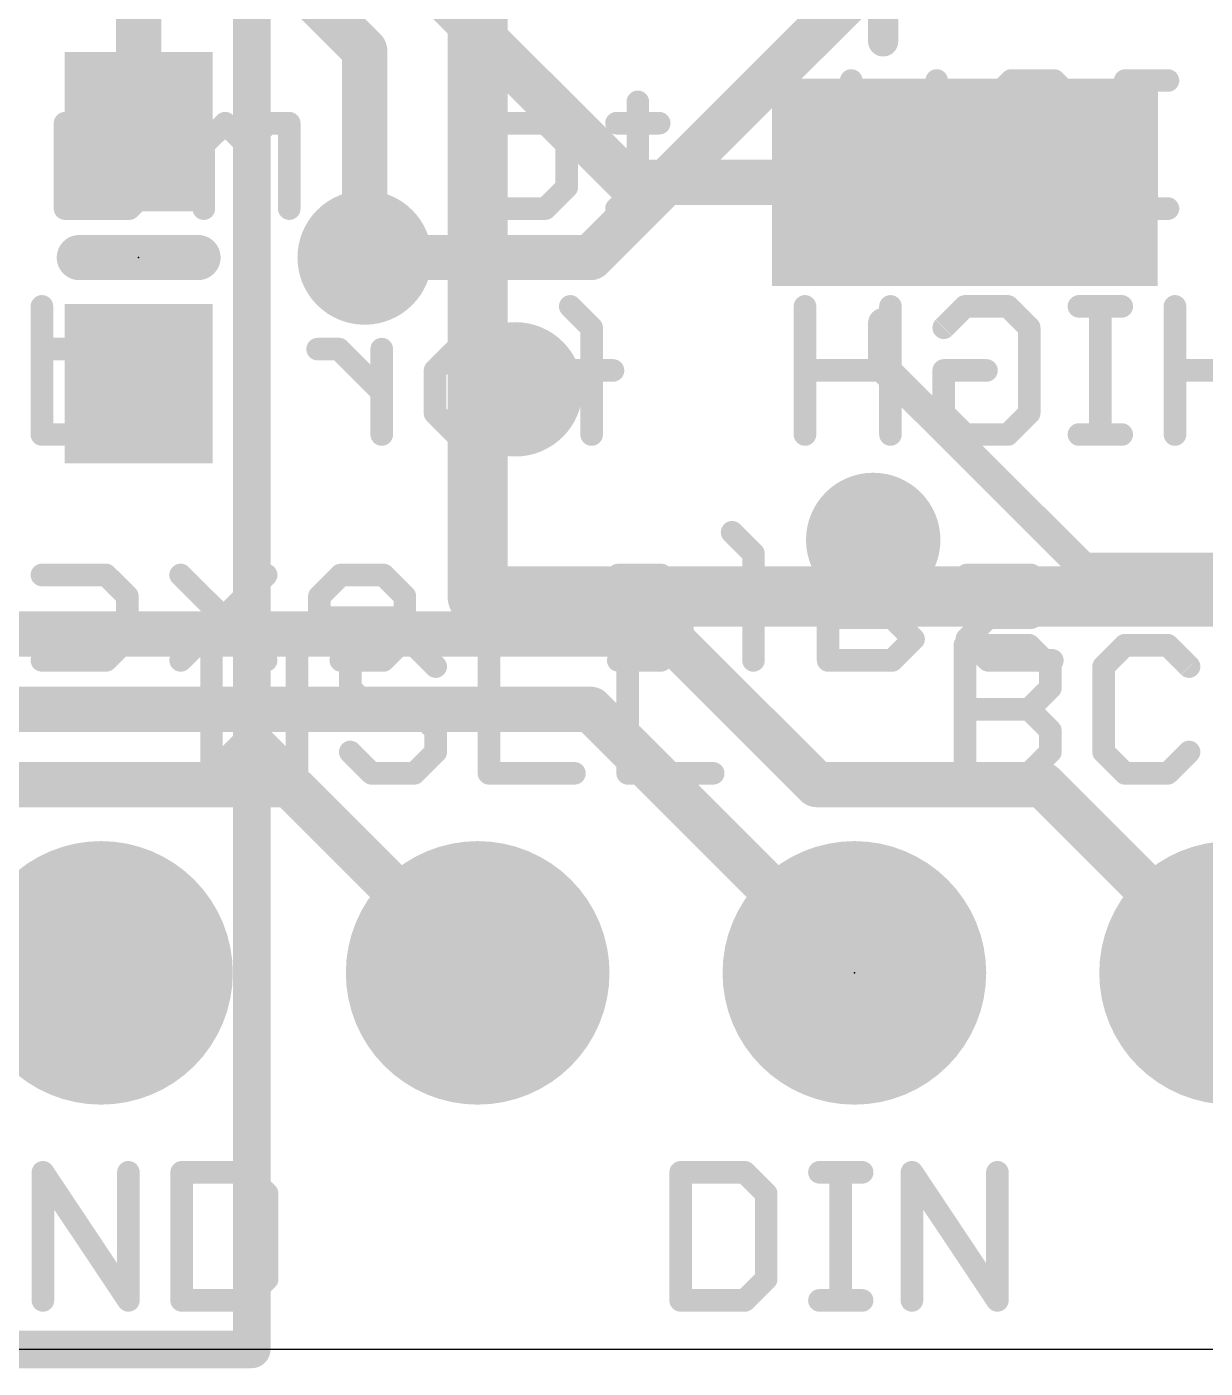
# Model space of a CAD drawing. Extents: x -0.1 to 38.3, y -0.1 to 25.5.
# Drawn here: x 12.2 to 20.15, y -0.13 to 8.92 of the extents above; entities that cross this region are included whole.
import ezdxf

# ---------------------------------------------------------------- set-up
doc = ezdxf.new("R2010")
doc.units = 0
for name, color, linetype in [('1', 12, 'CONTINUOUS'), ('16', 132, 'CONTINUOUS'), ('17', 110, 'CONTINUOUS'), ('18', 110, 'CONTINUOUS'), ('20', 53, 'CONTINUOUS'), ('21', 40, 'CONTINUOUS'), ('22', 6, 'CONTINUOUS'), ('23', 53, 'CONTINUOUS')]:
    doc.layers.add(name, color=color, linetype=linetype)

# ---------------------------------------------------------------- blocks, each defined once
blk = doc.blocks.new('RECT')
blk.add_solid([(-0.5, -0.5), (0.5, -0.5), (-0.5, 0.5), (0.5, 0.5)])
blk = doc.blocks.new('ROUNDP')
at = {"const_width": 0.5}
blk.add_lwpolyline([(0, -0.25, 1), (0, 0.25, 1), (0, -0.25)], format="xyb", dxfattribs=at)
blk = doc.blocks.new('ROUNDV')
at = {"const_width": 0.5}
blk.add_lwpolyline([(0, -0.25, 1), (0, 0.25, 1), (0, -0.25)], format="xyb", dxfattribs=at)

msp = doc.modelspace()

# ---------------------------------------------------------------- linework, layer by layer
at = {"layer": '1'}
for points, const_width in [([(13.716, 25.4), (13.716, 0)], 0.254), ([(15.24, 5.08), (15.24, 21.336)], 0.4064), ([(16.256, 7.874), (14.224, 9.906)], 0.3048), ([(13.716, 9.525), (14.478, 8.763)], 0.3048), ([(12.954, 8.216), (12.954, 9.398)], 0.3048), ([(14.478, 8.763), (14.478, 7.366)], 0.3048), ([(16.256, 7.874), (18.524, 7.874)], 0.3048), ([(38.1, 5.08), (15.24, 5.08)], 0.4064), ([(13.716, 0), (0, 0)], 0.254)]:
    msp.add_lwpolyline(points, dxfattribs=dict(at, const_width=const_width))
for points, const_width in [([(14.5542, 8.763, 1), (14.4018, 8.763)], 0.1524), ([(14.4241, 8.7091, 1), (14.5319, 8.8169)], 0.1524), ([(12.8778, 8.216, 1), (13.0302, 8.216)], 0.1524), ([(16.256, 7.9502, 1), (16.256, 7.7978)], 0.1524), ([(16.2021, 7.8201, 1), (16.3099, 7.9279)], 0.1524), ([(18.524, 7.7978, 1), (18.524, 7.9502)], 0.1524), ([(14.4018, 7.366, 1), (14.5542, 7.366)], 0.1524), ([(15.24, 5.1816, 1), (15.24, 4.9784)], 0.2032), ([(15.1384, 5.08, 1), (15.3416, 5.08)], 0.2032), ([(13.716, -0.0635, 1), (13.716, 0.0635)], 0.127), ([(13.6525, 0, 1), (13.7795, 0)], 0.127)]:
    msp.add_lwpolyline(points, format="xyb", dxfattribs=dict(at, const_width=const_width))
at = {"layer": '16'}
for points, const_width in [([(13.716, 25.4), (13.716, 0)], 0.254), ([(15.24, 5.08), (15.24, 21.336)], 0.4064), ([(16.002, 7.366), (17.78, 9.144)], 0.3048), ([(14.478, 7.366), (16.002, 7.366)], 0.3048), ([(38.1, 5.08), (15.24, 5.08)], 0.4064), ([(11.43, 4.826), (16.51, 4.826)], 0.3048), ([(16.51, 4.826), (17.526, 3.81)], 0.3048), ([(16.002, 4.318), (11.176, 4.318)], 0.3048), ([(17.78, 2.54), (16.002, 4.318)], 0.3048), ([(10.922, 3.81), (13.97, 3.81)], 0.3048), ([(13.97, 3.81), (15.24, 2.54)], 0.3048), ([(17.526, 3.81), (19.05, 3.81)], 0.3048), ([(19.05, 3.81), (20.32, 2.54)], 0.3048), ([(13.716, 0), (0, 0)], 0.254)]:
    msp.add_lwpolyline(points, dxfattribs=dict(at, const_width=const_width))
for points, const_width in [([(14.478, 7.4422, 1), (14.478, 7.2898)], 0.1524), ([(16.002, 7.2898, 1), (16.002, 7.4422)], 0.1524), ([(15.9481, 7.4199, 1), (16.0559, 7.3121)], 0.1524), ([(15.24, 5.1816, 1), (15.24, 4.9784)], 0.2032), ([(15.1384, 5.08, 1), (15.3416, 5.08)], 0.2032), ([(16.5639, 4.8799, 1), (16.4561, 4.7721)], 0.1524), ([(16.51, 4.7498, 1), (16.51, 4.9022)], 0.1524), ([(16.0559, 4.3719, 1), (15.9481, 4.2641)], 0.1524), ([(16.002, 4.2418, 1), (16.002, 4.3942)], 0.1524), ([(14.0239, 3.8639, 1), (13.9161, 3.7561)], 0.1524), ([(13.97, 3.7338, 1), (13.97, 3.8862)], 0.1524), ([(17.526, 3.8862, 1), (17.526, 3.7338)], 0.1524), ([(17.4721, 3.7561, 1), (17.5799, 3.8639)], 0.1524), ([(19.1039, 3.8639, 1), (18.9961, 3.7561)], 0.1524), ([(19.05, 3.7338, 1), (19.05, 3.8862)], 0.1524), ([(15.1861, 2.4861, 1), (15.2939, 2.5939)], 0.1524), ([(17.7261, 2.4861, 1), (17.8339, 2.5939)], 0.1524), ([(13.716, -0.0635, 1), (13.716, 0.0635)], 0.127), ([(13.6525, 0, 1), (13.7795, 0)], 0.127)]:
    msp.add_lwpolyline(points, format="xyb", dxfattribs=dict(at, const_width=const_width))
at = {"layer": '20'}
msp.add_line((35.56, 0), (2.54, 0), dxfattribs=at)
at = {"layer": '21'}
for points, const_width in [([(17.974, 8.824), (17.974, 9.124)], 0.2032), ([(12.554, 7.366), (13.354, 7.366)], 0.3048), ([(17.974, 6.624), (17.974, 6.924)], 0.2032), ([(19.324, 5.274), (17.974, 6.624)], 0.2032), ([(23.174, 5.274), (19.324, 5.274)], 0.2032), ([(13.4452, 4.7505), (13.4452, 3.8862)], 0.1524), ([(14.0214, 3.8862), (14.0214, 4.7505)], 0.1524), ([(14.5247, 4.7505), (14.3807, 4.6065)], 0.1524), ([(14.8129, 4.7505), (14.5247, 4.7505)], 0.1524), ([(14.9569, 4.6065), (14.8129, 4.7505)], 0.1524), ([(15.8924, 4.7505), (15.3162, 4.7505)], 0.1524), ([(15.3162, 4.7505), (15.3162, 3.8862)], 0.1524), ([(16.2517, 4.7505), (16.2517, 3.8862)], 0.1524), ([(18.5252, 3.8862), (18.5252, 4.7505)], 0.1524), ([(18.5252, 4.7505), (18.9573, 4.7505)], 0.1524), ([(18.9573, 4.7505), (19.1014, 4.6065)], 0.1524), ([(19.6047, 4.7505), (19.4607, 4.6065)], 0.1524), ([(19.8928, 4.7505), (19.6047, 4.7505)], 0.1524), ([(20.0369, 4.6065), (19.8928, 4.7505)], 0.1524), ([(14.3807, 4.6065), (14.3807, 4.4624)], 0.1524), ([(19.1014, 4.6065), (19.1014, 4.4624)], 0.1524), ([(19.4607, 4.6065), (19.4607, 4.0303)], 0.1524), ([(14.3807, 4.4624), (14.5247, 4.3184)], 0.1524), ([(19.1014, 4.4624), (18.9573, 4.3184)], 0.1524), ([(14.5247, 4.3184), (14.8129, 4.3184)], 0.1524), ([(14.8129, 4.3184), (14.9569, 4.1743)], 0.1524), ([(15.3162, 4.3184), (15.6043, 4.3184)], 0.1524), ([(18.5252, 4.3184), (18.9573, 4.3184)], 0.1524), ([(18.9573, 4.3184), (19.1014, 4.1743)], 0.1524), ([(13.4452, 3.8862), (13.7333, 4.1743)], 0.1524), ([(13.7333, 4.1743), (14.0214, 3.8862)], 0.1524), ([(14.9569, 4.1743), (14.9569, 4.0303)], 0.1524), ([(19.1014, 4.1743), (19.1014, 4.0303)], 0.1524), ([(14.5247, 3.8862), (14.3807, 4.0303)], 0.1524), ([(14.9569, 4.0303), (14.8129, 3.8862)], 0.1524), ([(19.1014, 4.0303), (18.9573, 3.8862)], 0.1524), ([(19.4607, 4.0303), (19.6047, 3.8862)], 0.1524), ([(19.8928, 3.8862), (20.0369, 4.0303)], 0.1524), ([(14.8129, 3.8862), (14.5247, 3.8862)], 0.1524), ([(15.3162, 3.8862), (15.8924, 3.8862)], 0.1524), ([(16.2517, 3.8862), (16.8279, 3.8862)], 0.1524), ([(18.9573, 3.8862), (18.5252, 3.8862)], 0.1524), ([(19.6047, 3.8862), (19.8928, 3.8862)], 0.1524), ([(12.3084, 0.3302), (12.3084, 1.1945)], 0.1524), ([(12.3084, 1.1945), (12.8847, 0.3302)], 0.1524), ([(12.8847, 0.3302), (12.8847, 1.1945)], 0.1524), ([(13.244, 1.1945), (13.244, 0.3302)], 0.1524), ([(13.6761, 1.1945), (13.244, 1.1945)], 0.1524), ([(13.8202, 1.0505), (13.6761, 1.1945)], 0.1524), ([(16.6088, 1.1945), (16.6088, 0.3302)], 0.1524), ([(17.041, 1.1945), (16.6088, 1.1945)], 0.1524), ([(17.1851, 1.0505), (17.041, 1.1945)], 0.1524), ([(17.5444, 1.1945), (17.8325, 1.1945)], 0.1524), ([(17.6884, 0.3302), (17.6884, 1.1945)], 0.1524), ([(18.168, 0.3302), (18.168, 1.1945)], 0.1524), ([(18.168, 1.1945), (18.7443, 0.3302)], 0.1524), ([(18.7443, 0.3302), (18.7443, 1.1945)], 0.1524), ([(13.8202, 0.4743), (13.8202, 1.0505)], 0.1524), ([(17.1851, 0.4743), (17.1851, 1.0505)], 0.1524), ([(13.6761, 0.3302), (13.8202, 0.4743)], 0.1524), ([(17.041, 0.3302), (17.1851, 0.4743)], 0.1524), ([(13.244, 0.3302), (13.6761, 0.3302)], 0.1524), ([(16.6088, 0.3302), (17.041, 0.3302)], 0.1524), ([(17.5444, 0.3302), (17.8325, 0.3302)], 0.1524)]:
    msp.add_lwpolyline(points, dxfattribs=dict(at, const_width=const_width))
for points, const_width in [([(17.9232, 8.824, 1), (18.0248, 8.824)], 0.1016), ([(12.554, 7.4422, 1), (12.554, 7.2898)], 0.1524), ([(13.354, 7.2898, 1), (13.354, 7.4422)], 0.1524), ([(18.0248, 6.924, 1), (17.9232, 6.924)], 0.1016), ([(18.0099, 6.6599, 1), (17.9381, 6.5881)], 0.1016), ([(17.9232, 6.624, 1), (18.0248, 6.624)], 0.1016), ([(19.324, 5.3248, 1), (19.324, 5.2232)], 0.1016), ([(19.2881, 5.2381, 1), (19.3599, 5.3099)], 0.1016), ([(13.4833, 4.7505, 1), (13.4071, 4.7505)], 0.0762), ([(14.0595, 4.7505, 1), (13.9833, 4.7505)], 0.0762), ([(14.5247, 4.7886, 1), (14.5247, 4.7124)], 0.0762), ([(14.5517, 4.7236, 1), (14.4978, 4.7775)], 0.0762), ([(14.8398, 4.7775, 1), (14.7859, 4.7236)], 0.0762), ([(14.8129, 4.7124, 1), (14.8129, 4.7886)], 0.0762), ([(15.3162, 4.7886, 1), (15.3162, 4.7124)], 0.0762), ([(15.3543, 4.7505, 1), (15.2781, 4.7505)], 0.0762), ([(15.8924, 4.7124, 1), (15.8924, 4.7886)], 0.0762), ([(16.2898, 4.7505, 1), (16.2136, 4.7505)], 0.0762), ([(18.5633, 4.7505, 1), (18.4871, 4.7505)], 0.0762), ([(18.5252, 4.7886, 1), (18.5252, 4.7124)], 0.0762), ([(18.9843, 4.7775, 1), (18.9304, 4.7236)], 0.0762), ([(18.9573, 4.7124, 1), (18.9573, 4.7886)], 0.0762), ([(19.6047, 4.7886, 1), (19.6047, 4.7124)], 0.0762), ([(19.6317, 4.7236, 1), (19.5778, 4.7775)], 0.0762), ([(19.9198, 4.7775, 1), (19.8659, 4.7236)], 0.0762), ([(19.8928, 4.7124, 1), (19.8928, 4.7886)], 0.0762), ([(14.3537, 4.6334, 1), (14.4076, 4.5795)], 0.0762), ([(14.4188, 4.6065, 1), (14.3426, 4.6065)], 0.0762), ([(14.93, 4.5795, 1), (14.9838, 4.6334)], 0.0762), ([(19.1395, 4.6065, 1), (19.0633, 4.6065)], 0.0762), ([(19.0744, 4.5795, 1), (19.1283, 4.6334)], 0.0762), ([(19.4337, 4.6334, 1), (19.4876, 4.5795)], 0.0762), ([(19.4988, 4.6065, 1), (19.4226, 4.6065)], 0.0762), ([(20.01, 4.5795, 1), (20.0638, 4.6334)], 0.0762), ([(14.4076, 4.4894, 1), (14.3537, 4.4355)], 0.0762), ([(19.1283, 4.4355, 1), (19.0744, 4.4894)], 0.0762), ([(14.3426, 4.4624, 1), (14.4188, 4.4624)], 0.0762), ([(19.0633, 4.4624, 1), (19.1395, 4.4624)], 0.0762), ([(14.5247, 4.3565, 1), (14.5247, 4.2803)], 0.0762), ([(14.4978, 4.2914, 1), (14.5517, 4.3453)], 0.0762), ([(14.8398, 4.3453, 1), (14.7859, 4.2914)], 0.0762), ([(14.8129, 4.2803, 1), (14.8129, 4.3565)], 0.0762), ([(15.3162, 4.3565, 1), (15.3162, 4.2803)], 0.0762), ([(15.6043, 4.2803, 1), (15.6043, 4.3565)], 0.0762), ([(18.5252, 4.3565, 1), (18.5252, 4.2803)], 0.0762), ([(18.9843, 4.3453, 1), (18.9304, 4.2914)], 0.0762), ([(18.9304, 4.3453, 1), (18.9843, 4.2914)], 0.0762), ([(18.9573, 4.2803, 1), (18.9573, 4.3565)], 0.0762), ([(13.7602, 4.2013, 1), (13.7063, 4.1474)], 0.0762), ([(13.7602, 4.1474, 1), (13.7063, 4.2013)], 0.0762), ([(14.995, 4.1743, 1), (14.9188, 4.1743)], 0.0762), ([(14.93, 4.1474, 1), (14.9838, 4.2013)], 0.0762), ([(19.1395, 4.1743, 1), (19.0633, 4.1743)], 0.0762), ([(19.0744, 4.1474, 1), (19.1283, 4.2013)], 0.0762), ([(14.4076, 4.0572, 1), (14.3537, 4.0033)], 0.0762), ([(14.9838, 4.0033, 1), (14.93, 4.0572)], 0.0762), ([(19.1283, 4.0033, 1), (19.0744, 4.0572)], 0.0762), ([(19.4876, 4.0572, 1), (19.4337, 4.0033)], 0.0762), ([(20.0638, 4.0033, 1), (20.01, 4.0572)], 0.0762), ([(14.9188, 4.0303, 1), (14.995, 4.0303)], 0.0762), ([(19.0633, 4.0303, 1), (19.1395, 4.0303)], 0.0762), ([(19.4226, 4.0303, 1), (19.4988, 4.0303)], 0.0762), ([(13.4182, 3.9131, 1), (13.4721, 3.8593)], 0.0762), ([(13.4071, 3.8862, 1), (13.4833, 3.8862)], 0.0762), ([(13.9833, 3.8862, 1), (14.0595, 3.8862)], 0.0762), ([(13.9944, 3.8593, 1), (14.0483, 3.9131)], 0.0762), ([(14.5247, 3.9243, 1), (14.5247, 3.8481)], 0.0762), ([(14.4978, 3.8593, 1), (14.5517, 3.9131)], 0.0762), ([(14.7859, 3.9131, 1), (14.8398, 3.8593)], 0.0762), ([(14.8129, 3.8481, 1), (14.8129, 3.9243)], 0.0762), ([(15.3162, 3.9243, 1), (15.3162, 3.8481)], 0.0762), ([(15.2781, 3.8862, 1), (15.3543, 3.8862)], 0.0762), ([(15.8924, 3.8481, 1), (15.8924, 3.9243)], 0.0762), ([(16.2517, 3.9243, 1), (16.2517, 3.8481)], 0.0762), ([(16.2136, 3.8862, 1), (16.2898, 3.8862)], 0.0762), ([(16.8279, 3.8481, 1), (16.8279, 3.9243)], 0.0762), ([(18.5252, 3.9243, 1), (18.5252, 3.8481)], 0.0762), ([(18.4871, 3.8862, 1), (18.5633, 3.8862)], 0.0762), ([(18.9304, 3.9131, 1), (18.9843, 3.8593)], 0.0762), ([(18.9573, 3.8481, 1), (18.9573, 3.9243)], 0.0762), ([(19.6047, 3.9243, 1), (19.6047, 3.8481)], 0.0762), ([(19.5778, 3.8593, 1), (19.6317, 3.9131)], 0.0762), ([(19.8659, 3.9131, 1), (19.9198, 3.8593)], 0.0762), ([(19.8928, 3.8481, 1), (19.8928, 3.9243)], 0.0762), ([(12.3401, 1.2157, 1), (12.2767, 1.1734)], 0.0762), ([(12.3465, 1.1945, 1), (12.2703, 1.1945)], 0.0762), ([(12.9228, 1.1945, 1), (12.8466, 1.1945)], 0.0762), ([(13.2821, 1.1945, 1), (13.2059, 1.1945)], 0.0762), ([(13.244, 1.2326, 1), (13.244, 1.1564)], 0.0762), ([(13.7031, 1.2215, 1), (13.6492, 1.1676)], 0.0762), ([(13.6761, 1.1564, 1), (13.6761, 1.2326)], 0.0762), ([(16.6469, 1.1945, 1), (16.5707, 1.1945)], 0.0762), ([(16.6088, 1.2326, 1), (16.6088, 1.1564)], 0.0762), ([(17.068, 1.2215, 1), (17.0141, 1.1676)], 0.0762), ([(17.041, 1.1564, 1), (17.041, 1.2326)], 0.0762), ([(17.5444, 1.2326, 1), (17.5444, 1.1564)], 0.0762), ([(17.7265, 1.1945, 1), (17.6503, 1.1945)], 0.0762), ([(17.8325, 1.1564, 1), (17.8325, 1.2326)], 0.0762), ([(18.1997, 1.2157, 1), (18.1363, 1.1734)], 0.0762), ([(18.2061, 1.1945, 1), (18.1299, 1.1945)], 0.0762), ([(18.7824, 1.1945, 1), (18.7062, 1.1945)], 0.0762), ([(13.8583, 1.0505, 1), (13.7821, 1.0505)], 0.0762), ([(13.7932, 1.0235, 1), (13.8471, 1.0774)], 0.0762), ([(17.2232, 1.0505, 1), (17.147, 1.0505)], 0.0762), ([(17.1581, 1.0235, 1), (17.212, 1.0774)], 0.0762), ([(13.8471, 0.4473, 1), (13.7932, 0.5012)], 0.0762), ([(17.212, 0.4473, 1), (17.1581, 0.5012)], 0.0762), ([(13.7821, 0.4743, 1), (13.8583, 0.4743)], 0.0762), ([(17.147, 0.4743, 1), (17.2232, 0.4743)], 0.0762), ([(12.2703, 0.3302, 1), (12.3465, 0.3302)], 0.0762), ([(12.8466, 0.3302, 1), (12.9228, 0.3302)], 0.0762), ([(12.853, 0.3091, 1), (12.9164, 0.3513)], 0.0762), ([(13.244, 0.3683, 1), (13.244, 0.2921)], 0.0762), ([(13.2059, 0.3302, 1), (13.2821, 0.3302)], 0.0762), ([(13.6492, 0.3571, 1), (13.7031, 0.3033)], 0.0762), ([(13.6761, 0.2921, 1), (13.6761, 0.3683)], 0.0762), ([(16.6088, 0.3683, 1), (16.6088, 0.2921)], 0.0762), ([(16.5707, 0.3302, 1), (16.6469, 0.3302)], 0.0762), ([(17.0141, 0.3571, 1), (17.068, 0.3033)], 0.0762), ([(17.041, 0.2921, 1), (17.041, 0.3683)], 0.0762), ([(17.5444, 0.3683, 1), (17.5444, 0.2921)], 0.0762), ([(17.6503, 0.3302, 1), (17.7265, 0.3302)], 0.0762), ([(17.8325, 0.2921, 1), (17.8325, 0.3683)], 0.0762), ([(18.1299, 0.3302, 1), (18.2061, 0.3302)], 0.0762), ([(18.7062, 0.3302, 1), (18.7824, 0.3302)], 0.0762), ([(18.7126, 0.3091, 1), (18.776, 0.3513)], 0.0762)]:
    msp.add_lwpolyline(points, format="xyb", dxfattribs=dict(at, const_width=const_width))
at = {"layer": '22', "const_width": 0.1524}
for points in [[(17.7589, 8.5605), (17.7589, 7.6962)], [(18.3351, 7.6962), (18.3351, 8.5605)], [(18.6944, 8.4165), (18.8384, 8.5605)], [(18.8384, 8.5605), (19.1266, 8.5605)], [(19.1266, 8.5605), (19.2706, 8.4165)], [(19.8943, 8.5605), (19.6062, 8.5605)], [(19.7502, 7.6962), (19.7502, 8.5605)], [(16.32, 8.4165), (16.32, 7.8403)], [(19.2706, 8.4165), (19.2706, 7.8403)], [(12.4576, 7.6962), (12.4576, 8.2724)], [(13.0338, 8.2724), (13.0338, 7.8403)], [(13.5372, 8.2724), (13.3931, 8.1284)], [(13.6812, 8.1284), (13.5372, 8.2724)], [(13.8253, 8.2724), (13.6812, 8.1284)], [(13.9693, 8.2724), (13.8253, 8.2724)], [(13.9693, 7.6962), (13.9693, 8.2724)], [(15.2642, 8.1284), (15.4082, 8.2724)], [(15.4082, 8.2724), (15.6963, 8.2724)], [(15.6963, 8.2724), (15.8404, 8.1284)], [(16.4641, 8.2724), (16.1759, 8.2724)], [(13.3931, 8.1284), (13.3931, 7.6962)], [(13.6812, 8.1284), (13.6812, 7.6962)], [(15.2642, 7.8403), (15.2642, 8.1284)], [(15.8404, 8.1284), (15.8404, 7.8403)], [(18.3351, 8.1284), (17.7589, 8.1284)], [(18.6944, 7.8403), (18.6944, 8.1284)], [(18.6944, 8.1284), (18.9825, 8.1284)], [(13.0338, 7.8403), (12.8898, 7.6962)], [(15.4082, 7.6962), (15.2642, 7.8403)], [(15.8404, 7.8403), (15.6963, 7.6962)], [(16.32, 7.8403), (16.1759, 7.6962)], [(18.8384, 7.6962), (18.6944, 7.8403)], [(19.2706, 7.8403), (19.1266, 7.6962)], [(12.8898, 7.6962), (12.4576, 7.6962)], [(15.6963, 7.6962), (15.4082, 7.6962)], [(19.1266, 7.6962), (18.8384, 7.6962)], [(19.8943, 7.6962), (19.6062, 7.6962)], [(12.3017, 7.0365), (12.3017, 6.1722)], [(16.0082, 6.8925), (15.8641, 7.0365)], [(17.447, 7.0365), (17.447, 6.1722)], [(18.0233, 6.1722), (18.0233, 7.0365)], [(18.3826, 6.8925), (18.5266, 7.0365)], [(18.5266, 7.0365), (18.8147, 7.0365)], [(18.8147, 7.0365), (18.9588, 6.8925)], [(19.5825, 7.0365), (19.2943, 7.0365)], [(19.4384, 6.1722), (19.4384, 7.0365)], [(19.9417, 7.0365), (19.9417, 6.1722)], [(16.0082, 6.1722), (16.0082, 6.8925)], [(18.9588, 6.8925), (18.9588, 6.3163)], [(12.7339, 6.7484), (12.3017, 6.7484)], [(12.8779, 6.6044), (12.7339, 6.7484)], [(14.3049, 6.7484), (14.1609, 6.7484)], [(14.593, 6.4603), (14.3049, 6.7484)], [(14.593, 6.1722), (14.593, 6.7484)], [(14.9523, 6.6044), (15.0964, 6.7484)], [(15.0964, 6.7484), (15.3845, 6.7484)], [(15.3845, 6.7484), (15.5285, 6.6044)], [(12.8779, 6.3163), (12.8779, 6.6044)], [(14.9523, 6.3163), (14.9523, 6.6044)], [(15.5285, 6.6044), (15.5285, 6.3163)], [(16.1522, 6.6044), (15.8641, 6.6044)], [(18.0233, 6.6044), (17.447, 6.6044)], [(18.3826, 6.3163), (18.3826, 6.6044)], [(18.3826, 6.6044), (18.6707, 6.6044)], [(20.518, 6.6044), (19.9417, 6.6044)], [(12.7339, 6.1722), (12.8779, 6.3163)], [(15.0964, 6.1722), (14.9523, 6.3163)], [(15.5285, 6.3163), (15.3845, 6.1722)], [(18.5266, 6.1722), (18.3826, 6.3163)], [(18.9588, 6.3163), (18.8147, 6.1722)], [(12.3017, 6.1722), (12.7339, 6.1722)], [(15.3845, 6.1722), (15.0964, 6.1722)], [(18.8147, 6.1722), (18.5266, 6.1722)], [(19.5825, 6.1722), (19.2943, 6.1722)], [(17.0996, 5.3685), (16.9555, 5.5125)], [(17.0996, 4.6482), (17.0996, 5.3685)], [(12.3017, 5.2244), (12.7338, 5.2244)], [(12.7338, 5.2244), (12.8779, 5.0804)], [(13.8134, 5.2244), (13.2372, 4.6482)], [(13.8134, 4.6482), (13.2372, 5.2244)], [(14.3168, 5.2244), (14.1727, 5.0804)], [(14.6049, 5.2244), (14.3168, 5.2244)], [(14.7489, 5.0804), (14.6049, 5.2244)], [(16.1878, 5.2244), (16.0438, 5.0804)], [(16.4759, 5.2244), (16.1878, 5.2244)], [(16.62, 5.0804), (16.4759, 5.2244)], [(17.747, 5.2244), (17.6029, 5.0804)], [(18.0351, 5.2244), (17.747, 5.2244)], [(18.9706, 5.2244), (18.5385, 5.2244)], [(19.1147, 5.0804), (18.9706, 5.2244)], [(12.8779, 5.0804), (12.8779, 4.7923)], [(14.1727, 5.0804), (14.1727, 4.9363)], [(14.7489, 4.7923), (14.7489, 5.0804)], [(16.0438, 5.0804), (16.0438, 4.9363)], [(16.62, 4.7923), (16.62, 5.0804)], [(17.2437, 5.0804), (16.9555, 5.0804)], [(17.6029, 5.0804), (17.6029, 4.6482)], [(18.9706, 4.9363), (19.1147, 5.0804)], [(14.1727, 4.9363), (14.7489, 4.9363)], [(16.0438, 4.9363), (16.62, 4.9363)], [(18.0351, 4.9363), (17.6029, 4.9363)], [(18.1792, 4.7923), (18.0351, 4.9363)], [(18.5385, 4.7923), (18.6825, 4.9363)], [(18.6825, 4.9363), (18.9706, 4.9363)], [(12.8779, 4.7923), (12.7338, 4.6482)], [(14.6049, 4.6482), (14.7489, 4.7923)], [(16.4759, 4.6482), (16.62, 4.7923)], [(18.0351, 4.6482), (18.1792, 4.7923)], [(18.6825, 4.6482), (18.5385, 4.7923)], [(12.7338, 4.6482), (12.3017, 4.6482)], [(14.3168, 4.6482), (14.6049, 4.6482)], [(16.1878, 4.6482), (16.4759, 4.6482)], [(17.6029, 4.6482), (18.0351, 4.6482)], [(19.1147, 4.6482), (18.6825, 4.6482)]]:
    msp.add_lwpolyline(points, dxfattribs=at)
at = {"layer": '22', "const_width": 0.0762}
for points in [[(17.797, 8.5605, 1), (17.7208, 8.5605)], [(18.3732, 8.5605, 1), (18.297, 8.5605)], [(18.8384, 8.5986, 1), (18.8384, 8.5224)], [(18.8654, 8.5336, 1), (18.8115, 8.5875)], [(19.1535, 8.5875, 1), (19.0996, 8.5336)], [(19.1266, 8.5224, 1), (19.1266, 8.5986)], [(19.6062, 8.5986, 1), (19.6062, 8.5224)], [(19.7883, 8.5605, 1), (19.7121, 8.5605)], [(19.8943, 8.5224, 1), (19.8943, 8.5986)], [(16.3581, 8.4165, 1), (16.2819, 8.4165)], [(18.6674, 8.4434, 1), (18.7213, 8.3895)], [(19.3087, 8.4165, 1), (19.2325, 8.4165)], [(19.2437, 8.3895, 1), (19.2976, 8.4434)], [(12.4957, 8.2724, 1), (12.4195, 8.2724)], [(13.0719, 8.2724, 1), (12.9957, 8.2724)], [(13.5641, 8.2994, 1), (13.5102, 8.2455)], [(13.5641, 8.2455, 1), (13.5102, 8.2994)], [(13.8253, 8.3105, 1), (13.8253, 8.2343)], [(13.8522, 8.2455, 1), (13.7983, 8.2994)], [(14.0074, 8.2724, 1), (13.9312, 8.2724)], [(13.9693, 8.2343, 1), (13.9693, 8.3105)], [(15.4082, 8.3105, 1), (15.4082, 8.2343)], [(15.4352, 8.2455, 1), (15.3813, 8.2994)], [(15.7233, 8.2994, 1), (15.6694, 8.2455)], [(15.6963, 8.2343, 1), (15.6963, 8.3105)], [(16.1759, 8.3105, 1), (16.1759, 8.2343)], [(16.4641, 8.2343, 1), (16.4641, 8.3105)], [(13.4312, 8.1284, 1), (13.355, 8.1284)], [(13.3662, 8.1553, 1), (13.4201, 8.1014)], [(13.7193, 8.1284, 1), (13.6431, 8.1284)], [(13.6543, 8.1553, 1), (13.7082, 8.1014)], [(13.6543, 8.1014, 1), (13.7082, 8.1553)], [(15.2372, 8.1553, 1), (15.2911, 8.1014)], [(15.3023, 8.1284, 1), (15.2261, 8.1284)], [(15.8785, 8.1284, 1), (15.8023, 8.1284)], [(15.8134, 8.1014, 1), (15.8673, 8.1553)], [(17.7589, 8.1665, 1), (17.7589, 8.0903)], [(18.3351, 8.0903, 1), (18.3351, 8.1665)], [(18.7325, 8.1284, 1), (18.6563, 8.1284)], [(18.6944, 8.1665, 1), (18.6944, 8.0903)], [(18.9825, 8.0903, 1), (18.9825, 8.1665)], [(12.9957, 7.8403, 1), (13.0719, 7.8403)], [(13.0608, 7.8133, 1), (13.0069, 7.8672)], [(15.2911, 7.8672, 1), (15.2372, 7.8133)], [(15.2261, 7.8403, 1), (15.3023, 7.8403)], [(15.8023, 7.8403, 1), (15.8785, 7.8403)], [(15.8673, 7.8133, 1), (15.8134, 7.8672)], [(16.2819, 7.8403, 1), (16.3581, 7.8403)], [(16.3469, 7.8133, 1), (16.2931, 7.8672)], [(18.7213, 7.8672, 1), (18.6674, 7.8133)], [(18.6563, 7.8403, 1), (18.7325, 7.8403)], [(19.2325, 7.8403, 1), (19.3087, 7.8403)], [(19.2976, 7.8133, 1), (19.2437, 7.8672)], [(12.4576, 7.7343, 1), (12.4576, 7.6581)], [(12.4195, 7.6962, 1), (12.4957, 7.6962)], [(12.8628, 7.7231, 1), (12.9167, 7.6693)], [(12.8898, 7.6581, 1), (12.8898, 7.7343)], [(13.355, 7.6962, 1), (13.4312, 7.6962)], [(13.6431, 7.6962, 1), (13.7193, 7.6962)], [(13.9312, 7.6962, 1), (14.0074, 7.6962)], [(15.4082, 7.7343, 1), (15.4082, 7.6581)], [(15.3813, 7.6693, 1), (15.4352, 7.7231)], [(15.6694, 7.7231, 1), (15.7233, 7.6693)], [(15.6963, 7.6581, 1), (15.6963, 7.7343)], [(16.149, 7.7231, 1), (16.2029, 7.6693)], [(17.7208, 7.6962, 1), (17.797, 7.6962)], [(18.297, 7.6962, 1), (18.3732, 7.6962)], [(18.8384, 7.7343, 1), (18.8384, 7.6581)], [(18.8115, 7.6693, 1), (18.8654, 7.7231)], [(19.0996, 7.7231, 1), (19.1535, 7.6693)], [(19.1266, 7.6581, 1), (19.1266, 7.7343)], [(19.6062, 7.7343, 1), (19.6062, 7.6581)], [(19.7121, 7.6962, 1), (19.7883, 7.6962)], [(19.8943, 7.6581, 1), (19.8943, 7.7343)], [(12.3398, 7.0365, 1), (12.2636, 7.0365)], [(15.891, 7.0635, 1), (15.8372, 7.0096)], [(17.4851, 7.0365, 1), (17.4089, 7.0365)], [(18.0614, 7.0365, 1), (17.9852, 7.0365)], [(18.5266, 7.0746, 1), (18.5266, 6.9984)], [(18.5535, 7.0096, 1), (18.4997, 7.0635)], [(18.8417, 7.0635, 1), (18.7878, 7.0096)], [(18.8147, 6.9984, 1), (18.8147, 7.0746)], [(19.2943, 7.0746, 1), (19.2943, 6.9984)], [(19.4765, 7.0365, 1), (19.4003, 7.0365)], [(19.5825, 6.9984, 1), (19.5825, 7.0746)], [(19.9798, 7.0365, 1), (19.9036, 7.0365)], [(16.0463, 6.8925, 1), (15.9701, 6.8925)], [(18.9969, 6.8925, 1), (18.9207, 6.8925)], [(15.9812, 6.8655, 1), (16.0351, 6.9194)], [(18.3556, 6.9194, 1), (18.4095, 6.8655)], [(18.9318, 6.8655, 1), (18.9857, 6.9194)], [(12.3017, 6.7865, 1), (12.3017, 6.7103)], [(12.7608, 6.7754, 1), (12.7069, 6.7215)], [(12.7339, 6.7103, 1), (12.7339, 6.7865)], [(14.1609, 6.7865, 1), (14.1609, 6.7103)], [(14.3319, 6.7754, 1), (14.278, 6.7215)], [(14.3049, 6.7103, 1), (14.3049, 6.7865)], [(14.6311, 6.7484, 1), (14.5549, 6.7484)], [(15.0964, 6.7865, 1), (15.0964, 6.7103)], [(15.1233, 6.7215, 1), (15.0694, 6.7754)], [(15.4114, 6.7754, 1), (15.3575, 6.7215)], [(15.3845, 6.7103, 1), (15.3845, 6.7865)], [(12.916, 6.6044, 1), (12.8398, 6.6044)], [(12.851, 6.5774, 1), (12.9048, 6.6313)], [(14.9904, 6.6044, 1), (14.9142, 6.6044)], [(14.9254, 6.6313, 1), (14.9793, 6.5774)], [(15.5666, 6.6044, 1), (15.4904, 6.6044)], [(15.5016, 6.5774, 1), (15.5555, 6.6313)], [(15.8641, 6.6425, 1), (15.8641, 6.5663)], [(16.1522, 6.5663, 1), (16.1522, 6.6425)], [(17.447, 6.6425, 1), (17.447, 6.5663)], [(18.0233, 6.5663, 1), (18.0233, 6.6425)], [(18.4207, 6.6044, 1), (18.3445, 6.6044)], [(18.3826, 6.6425, 1), (18.3826, 6.5663)], [(18.6707, 6.5663, 1), (18.6707, 6.6425)], [(19.9417, 6.6425, 1), (19.9417, 6.5663)], [(14.5661, 6.4334, 1), (14.62, 6.4873)], [(12.8398, 6.3163, 1), (12.916, 6.3163)], [(12.9048, 6.2893, 1), (12.851, 6.3432)], [(14.9793, 6.3432, 1), (14.9254, 6.2893)], [(14.9142, 6.3163, 1), (14.9904, 6.3163)], [(15.4904, 6.3163, 1), (15.5666, 6.3163)], [(15.5555, 6.2893, 1), (15.5016, 6.3432)], [(18.4095, 6.3432, 1), (18.3556, 6.2893)], [(18.3445, 6.3163, 1), (18.4207, 6.3163)], [(18.9207, 6.3163, 1), (18.9969, 6.3163)], [(18.9857, 6.2893, 1), (18.9318, 6.3432)], [(12.3017, 6.2103, 1), (12.3017, 6.1341)], [(12.7339, 6.1341, 1), (12.7339, 6.2103)], [(15.0964, 6.2103, 1), (15.0964, 6.1341)], [(15.3845, 6.1341, 1), (15.3845, 6.2103)], [(18.5266, 6.2103, 1), (18.5266, 6.1341)], [(18.8147, 6.1341, 1), (18.8147, 6.2103)], [(19.2943, 6.2103, 1), (19.2943, 6.1341)], [(19.5825, 6.1341, 1), (19.5825, 6.2103)], [(12.2636, 6.1722, 1), (12.3398, 6.1722)], [(12.7069, 6.1991, 1), (12.7608, 6.1453)], [(14.5549, 6.1722, 1), (14.6311, 6.1722)], [(15.0694, 6.1453, 1), (15.1233, 6.1991)], [(15.3575, 6.1991, 1), (15.4114, 6.1453)], [(15.9701, 6.1722, 1), (16.0463, 6.1722)], [(17.4089, 6.1722, 1), (17.4851, 6.1722)], [(17.9852, 6.1722, 1), (18.0614, 6.1722)], [(18.4997, 6.1453, 1), (18.5535, 6.1991)], [(18.7878, 6.1991, 1), (18.8417, 6.1453)], [(19.4003, 6.1722, 1), (19.4765, 6.1722)], [(19.9036, 6.1722, 1), (19.9798, 6.1722)], [(16.9825, 5.5395, 1), (16.9286, 5.4856)], [(17.1377, 5.3685, 1), (17.0615, 5.3685)], [(17.0727, 5.3415, 1), (17.1265, 5.3954)], [(12.3017, 5.2625, 1), (12.3017, 5.1863)], [(12.7608, 5.2514, 1), (12.7069, 5.1975)], [(12.7338, 5.1863, 1), (12.7338, 5.2625)], [(13.2641, 5.2514, 1), (13.2103, 5.1975)], [(13.8404, 5.1975, 1), (13.7865, 5.2514)], [(14.3168, 5.2625, 1), (14.3168, 5.1863)], [(14.3437, 5.1975, 1), (14.2898, 5.2514)], [(14.6318, 5.2514, 1), (14.5779, 5.1975)], [(14.6049, 5.1863, 1), (14.6049, 5.2625)], [(16.1878, 5.2625, 1), (16.1878, 5.1863)], [(16.2148, 5.1975, 1), (16.1609, 5.2514)], [(16.5029, 5.2514, 1), (16.449, 5.1975)], [(16.4759, 5.1863, 1), (16.4759, 5.2625)], [(17.747, 5.2625, 1), (17.747, 5.1863)], [(17.7739, 5.1975, 1), (17.7201, 5.2514)], [(18.0351, 5.1863, 1), (18.0351, 5.2625)], [(18.5385, 5.2625, 1), (18.5385, 5.1863)], [(18.9976, 5.2514, 1), (18.9437, 5.1975)], [(18.9706, 5.1863, 1), (18.9706, 5.2625)], [(12.916, 5.0804, 1), (12.8398, 5.0804)], [(12.851, 5.0534, 1), (12.9048, 5.1073)], [(14.2108, 5.0804, 1), (14.1346, 5.0804)], [(14.1458, 5.1073, 1), (14.1997, 5.0534)], [(14.787, 5.0804, 1), (14.7108, 5.0804)], [(14.722, 5.0534, 1), (14.7759, 5.1073)], [(16.0168, 5.1073, 1), (16.0707, 5.0534)], [(16.0819, 5.0804, 1), (16.0057, 5.0804)], [(16.6581, 5.0804, 1), (16.5819, 5.0804)], [(16.593, 5.0534, 1), (16.6469, 5.1073)], [(16.9555, 5.1185, 1), (16.9555, 5.0423)], [(17.2437, 5.0423, 1), (17.2437, 5.1185)], [(17.641, 5.0804, 1), (17.5648, 5.0804)], [(17.576, 5.1073, 1), (17.6299, 5.0534)], [(19.1416, 5.0534, 1), (19.0878, 5.1073)], [(19.0878, 5.0534, 1), (19.1416, 5.1073)], [(14.1727, 4.9744, 1), (14.1727, 4.8982)], [(14.7489, 4.8982, 1), (14.7489, 4.9744)], [(16.0438, 4.9744, 1), (16.0438, 4.8982)], [(16.62, 4.8982, 1), (16.62, 4.9744)], [(17.6029, 4.9744, 1), (17.6029, 4.8982)], [(18.0621, 4.9633, 1), (18.0082, 4.9094)], [(18.0351, 4.8982, 1), (18.0351, 4.9744)], [(18.6825, 4.9744, 1), (18.6825, 4.8982)], [(18.7095, 4.9094, 1), (18.6556, 4.9633)], [(18.9437, 4.9633, 1), (18.9976, 4.9094)], [(18.9706, 4.8982, 1), (18.9706, 4.9744)], [(14.1346, 4.9363, 1), (14.2108, 4.9363)], [(16.0057, 4.9363, 1), (16.0819, 4.9363)], [(12.8398, 4.7923, 1), (12.916, 4.7923)], [(12.9048, 4.7653, 1), (12.851, 4.8192)], [(14.7108, 4.7923, 1), (14.787, 4.7923)], [(14.7759, 4.7653, 1), (14.722, 4.8192)], [(16.5819, 4.7923, 1), (16.6581, 4.7923)], [(16.6469, 4.7653, 1), (16.593, 4.8192)], [(18.2061, 4.7653, 1), (18.1522, 4.8192)], [(18.1522, 4.7653, 1), (18.2061, 4.8192)], [(18.5654, 4.8192, 1), (18.5115, 4.7653)], [(18.5115, 4.8192, 1), (18.5654, 4.7653)], [(12.3017, 4.6863, 1), (12.3017, 4.6101)], [(12.7069, 4.6751, 1), (12.7608, 4.6213)], [(12.7338, 4.6101, 1), (12.7338, 4.6863)], [(13.2103, 4.6751, 1), (13.2641, 4.6213)], [(13.7865, 4.6213, 1), (13.8404, 4.6751)], [(14.3168, 4.6863, 1), (14.3168, 4.6101)], [(14.5779, 4.6751, 1), (14.6318, 4.6213)], [(14.6049, 4.6101, 1), (14.6049, 4.6863)], [(16.1878, 4.6863, 1), (16.1878, 4.6101)], [(16.449, 4.6751, 1), (16.5029, 4.6213)], [(16.4759, 4.6101, 1), (16.4759, 4.6863)], [(17.6029, 4.6863, 1), (17.6029, 4.6101)], [(18.0082, 4.6751, 1), (18.0621, 4.6213)], [(18.0351, 4.6101, 1), (18.0351, 4.6863)], [(18.6825, 4.6863, 1), (18.6825, 4.6101)], [(18.6556, 4.6213, 1), (18.7095, 4.6751)], [(19.1147, 4.6101, 1), (19.1147, 4.6863)], [(17.0615, 4.6482, 1), (17.1377, 4.6482)], [(17.5648, 4.6482, 1), (17.641, 4.6482)]]:
    msp.add_lwpolyline(points, format="xyb", dxfattribs=at)
at = {"layer": '23'}
for p in [(12.954, 7.366), (17.78, 2.54)]:
    msp.add_point(p, dxfattribs=at)

# ---------------------------------------------------------------- block references
at = {"layer": '1', "xscale": 1.075, "rotation": 90}
for p in [(12.954, 8.216), (12.954, 6.516)]:
    msp.add_blockref('RECT', p, dxfattribs=at)
at = {"layer": '1', "xscale": 2.6, "yscale": 1.4, "rotation": 180}
msp.add_blockref('RECT', (18.524, 7.874), dxfattribs=at)
at = {"layer": '17', "xscale": 1.778, "yscale": 1.778, "rotation": 90}
for p in [(12.7, 2.54), (12.7, 2.54), (15.24, 2.54), (15.24, 2.54), (17.78, 2.54), (17.78, 2.54), (20.32, 2.54), (20.32, 2.54)]:
    msp.add_blockref('ROUNDP', p, dxfattribs=at)
at = {"layer": '18', "xscale": 0.9064, "yscale": 0.9064}
for p in [(14.478, 7.366), (14.478, 7.366), (15.494, 6.477), (15.494, 6.477), (17.907, 5.461), (17.907, 5.461)]:
    msp.add_blockref('ROUNDV', p, dxfattribs=at)

doc.saveas('drawing.dxf')
